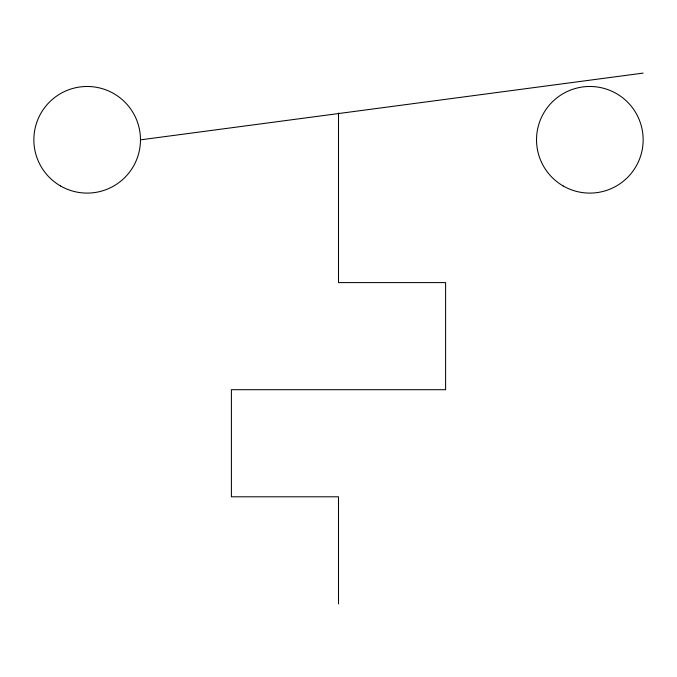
<?xml version="1.0" encoding="UTF-8"?>
<svg xmlns="http://www.w3.org/2000/svg" width="677" height="677" viewBox="0 0 677 677"><rect width="100%" height="100%" fill="white"/><g stroke="black" fill="none" stroke-linecap="round" stroke-linejoin="round"><path stroke-width="1.02" d="M141.019 139.784L643.15 73.099M338.5 113.008L338.5 282.597L445.601 282.597L445.601 389.698L231.399 389.698L231.399 496.8L338.5 496.8L338.5 603.901M563.179 185.955A53.314 53.314 0 0 0 643.15 139.784A53.314 53.314 0 0 0 563.179 93.621A53.314 53.314 0 0 0 563.179 185.955M60.507 185.955A53.314 53.314 0 0 0 140.477 139.784A53.314 53.314 0 0 0 60.507 93.621A53.314 53.314 0 0 0 60.507 185.955"/></g></svg>
